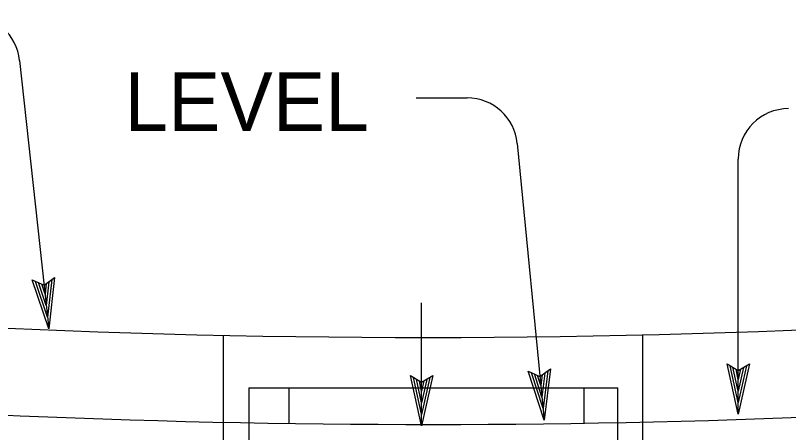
# Model space of a CAD drawing. Extents: x -894 to 866, y -472 to 714.
# Drawn here: x -8.8 to 83.3, y -304.8 to -255.1 of the extents above; entities that cross this region are included whole.
import ezdxf

# ---------------------------------------------------------------- set-up
doc = ezdxf.new("R2010")
doc.units = 0
doc.layers.add('df_DETAIL-anno', color=7, linetype='Continuous')
doc.layers.add('str_Concrete-A', color=7, linetype='Continuous')

msp = doc.modelspace()

# ---------------------------------------------------------------- linework, layer by layer
at = {"layer": 'df_DETAIL-anno'}
for p, q in [((-8.351, -260.438), (-4.876, -292.41)), ((38.939, -264.915), (45.022, -264.915)), ((50.994, -270.333), (54.208, -303.302)), ((77.341, -302.603), (77.341, -272.19)), ((-4.876, -292.41), (-6.847, -286.589)), ((-6.847, -286.589), (-6.847, -286.589)), ((-6.847, -286.589), (-5.438, -287.241)), ((-4.876, -292.41), (-6.847, -286.589)), ((-6.847, -286.589), (-6.847, -286.589)), ((-6.847, -286.589), (-5.438, -287.241)), ((-5.438, -287.241), (-4.193, -286.301)), ((-5.438, -287.241), (-4.193, -286.301)), ((-4.523, -286.555), (-5.025, -291.038)), ((-4.523, -286.555), (-5.025, -291.038)), ((-4.193, -286.301), (-4.876, -292.41)), ((-4.193, -286.301), (-4.876, -292.41)), ((-4.193, -286.301), (-4.193, -286.301)), ((-4.193, -286.301), (-4.193, -286.301)), ((-5.03, -291.028), (-6.464, -286.784)), ((-5.03, -291.028), (-6.464, -286.784)), ((-5.173, -289.664), (-6.101, -286.923)), ((-5.173, -289.664), (-6.101, -286.923)), ((-5.321, -288.29), (-5.718, -287.117)), ((-5.321, -288.29), (-5.718, -287.117)), ((-5.181, -287.038), (-5.321, -288.29)), ((-5.181, -287.038), (-5.321, -288.29)), ((-4.855, -286.826), (-5.173, -289.664)), ((-4.855, -286.826), (-5.173, -289.664)), ((39.587, -304.001), (39.587, -289.329)), ((-4.876, -292.41), (-4.876, -292.41)), ((-4.876, -292.41), (-4.876, -292.41)), ((77.341, -302.603), (76.011, -296.603)), ((76.011, -296.603), (76.011, -296.603)), ((76.011, -296.603), (77.341, -297.403)), ((77.337, -301.212), (76.37, -296.838)), ((77.341, -297.403), (78.681, -296.603)), ((78.681, -296.603), (77.341, -302.603)), ((78.325, -296.82), (77.342, -301.223)), ((78.681, -296.603), (78.681, -296.603)), ((54.208, -303.302), (52.302, -297.46)), ((52.302, -297.46), (52.302, -297.46)), ((52.302, -297.46), (53.703, -298.127)), ((54.069, -301.918), (52.682, -297.659)), ((53.703, -298.127), (54.959, -297.201)), ((54.291, -297.718), (53.942, -300.552)), ((54.626, -297.451), (54.075, -301.929)), ((54.959, -297.201), (54.208, -303.302)), ((54.959, -297.201), (54.959, -297.201)), ((77.343, -299.84), (76.717, -297.015)), ((77.344, -298.459), (77.076, -297.25)), ((77.965, -297.053), (77.343, -299.84)), ((77.619, -297.23), (77.344, -298.459)), ((39.587, -304.001), (38.258, -298.001)), ((38.258, -298.001), (38.258, -298.001)), ((38.258, -298.001), (39.587, -298.801)), ((39.584, -302.61), (38.617, -298.236)), ((39.59, -301.238), (38.964, -298.414)), ((39.591, -299.857), (39.323, -298.648)), ((39.587, -298.801), (40.928, -298.001)), ((40.928, -298.001), (39.587, -304.001)), ((40.572, -298.218), (39.588, -302.621)), ((40.212, -298.452), (39.59, -301.238)), ((39.866, -298.628), (39.591, -299.857)), ((40.928, -298.001), (40.928, -298.001)), ((53.942, -300.552), (53.045, -297.801)), ((53.809, -299.177), (53.425, -298)), ((53.963, -297.927), (53.809, -299.177)), ((77.341, -302.603), (77.341, -302.603)), ((39.587, -304.001), (39.587, -304.001)), ((54.208, -303.302), (54.208, -303.302))]:
    msp.add_line(p, q, dxfattribs=at)
for centre, start, end in [((-14.316, -261.086), 6.2017, 90), ((45.022, -270.915), 5.56799, 90), ((83.341, -272.19), 90, 180)]:
    msp.add_arc(centre, 6, start, end, dxfattribs=at)
at = {"layer": 'str_Concrete-A'}
for p, q in [((65.941, -293.11), (65.941, -335.47)), ((15.97, -306.707), (15.97, -293.21)), ((18.97, -299.47), (62.97, -299.47)), ((18.97, -299.47), (18.97, -311.71)), ((23.738, -299.47), (23.738, -303.687)), ((58.941, -299.47), (58.941, -303.647)), ((62.97, -311.71), (62.97, -299.47))]:
    msp.add_line(p, q, dxfattribs=at)
msp.add_arc((40.415, 858.199), 1162.014, 264.843147, 275.2118, dxfattribs=at)
msp.add_ellipse((39.747, 818.843), major_axis=(1106.217, -116.293), ratio=0.999984, start_param=4.711366, end_param=4.938152, dxfattribs=at)

# ---------------------------------------------------------------- texts
at = {"layer": 'df_DETAIL-anno'}
msp.add_text('LEVEL', height=7, dxfattribs=at).set_placement((4.145, -268.846))

doc.saveas('drawing.dxf')
